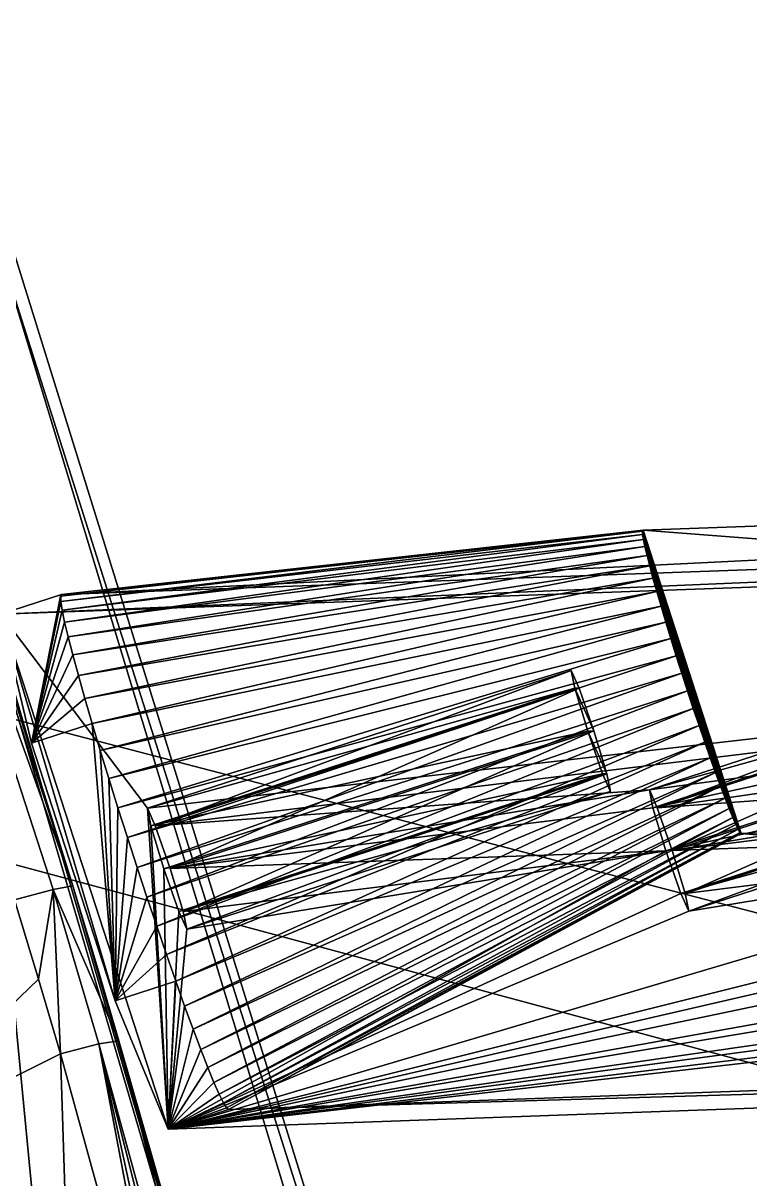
# Model space of a CAD drawing. Header units: millimetres. Extents: x -228 to 228, y -204 to 237.
# Drawn here: x 170.95 to 182.35, y -24.02 to -5.88 of the extents above; entities that cross this region are included whole.
import ezdxf

# ---------------------------------------------------------------- set-up
doc = ezdxf.new("R2010")
doc.units = ezdxf.units.MM
doc.header["$LTSCALE"] = 127.314815
for name, color, linetype in [('1354', 7, 'CONTINUOUS'), ('1355', 7, 'CONTINUOUS'), ('1385', 7, 'CONTINUOUS'), ('17', 7, 'CONTINUOUS'), ('2', 7, 'CONTINUOUS'), ('31', 7, 'CONTINUOUS'), ('566', 7, 'CONTINUOUS'), ('571', 7, 'CONTINUOUS'), ('582', 7, 'CONTINUOUS'), ('583', 7, 'CONTINUOUS'), ('7406', 7, 'CONTINUOUS'), ('7407', 7, 'CONTINUOUS'), ('7409', 7, 'CONTINUOUS'), ('7860', 7, 'CONTINUOUS'), ('7861', 7, 'CONTINUOUS'), ('7862', 7, 'CONTINUOUS'), ('7863', 7, 'CONTINUOUS'), ('7864', 7, 'CONTINUOUS'), ('7865', 7, 'CONTINUOUS'), ('7866', 7, 'CONTINUOUS'), ('7868', 7, 'CONTINUOUS'), ('7869', 7, 'CONTINUOUS'), ('7882', 7, 'CONTINUOUS'), ('7884', 7, 'CONTINUOUS'), ('7885', 7, 'CONTINUOUS'), ('7887', 7, 'CONTINUOUS')]:
    doc.layers.add(name, color=color, linetype=linetype)

msp = doc.modelspace()

# ---------------------------------------------------------------- linework, layer by layer
at = {"layer": '1354', "color": 5, "linetype": 'Continuous'}
for points in [[(173.548, -29.372, 1025.473), (171.535, -22.055, 1026.076), (172.136, -21.898, 1026.332), (173.548, -29.372, 1025.473)], [(172.453, -21.848, 1026.922), (176.581, -38.052, 1025.096), (172.136, -21.898, 1026.332), (172.453, -21.848, 1026.922)], [(176.581, -38.052, 1025.096), (176.219, -38.066, 1024.625), (172.136, -21.898, 1026.332), (176.581, -38.052, 1025.096)], [(175.663, -38.165, 1024.437), (173.548, -29.372, 1025.473), (172.136, -21.898, 1026.332), (175.663, -38.165, 1024.437)], [(176.219, -38.066, 1024.625), (175.663, -38.165, 1024.437), (172.136, -21.898, 1026.332), (176.219, -38.066, 1024.625)], [(172.453, -21.848, 1026.922), (174.47, -29.204, 1026.251), (176.581, -38.052, 1025.096), (172.453, -21.848, 1026.922)]]:
    msp.add_3dface(points, dxfattribs=at)
at = {"layer": '1355', "color": 5, "linetype": 'Continuous'}
for points in [[(171.189, -20.883, 1026.159), (170.816, -19.64, 1026.244), (171.42, -19.474, 1026.506), (171.189, -20.883, 1026.159)], [(171.535, -22.055, 1026.076), (171.189, -20.883, 1026.159), (171.42, -19.474, 1026.506), (171.535, -22.055, 1026.076)], [(171.732, -19.42, 1027.106), (172.453, -21.848, 1026.922), (171.42, -19.474, 1026.506), (171.732, -19.42, 1027.106)], [(172.453, -21.848, 1026.922), (172.136, -21.898, 1026.332), (171.42, -19.474, 1026.506), (172.453, -21.848, 1026.922)], [(172.136, -21.898, 1026.332), (171.535, -22.055, 1026.076), (171.42, -19.474, 1026.506), (172.136, -21.898, 1026.332)], [(171.732, -19.42, 1027.106), (172.106, -20.669, 1027.013), (172.453, -21.848, 1026.922), (171.732, -19.42, 1027.106)]]:
    msp.add_3dface(points, dxfattribs=at)
at = {"layer": '1385', "color": 5, "linetype": 'Continuous'}
for points in [[(168.514, -9.532, 1027.699), (171.732, -19.42, 1027.106), (168.213, -9.608, 1027.077), (168.514, -9.532, 1027.699)], [(171.732, -19.42, 1027.106), (171.42, -19.474, 1026.506), (168.213, -9.608, 1027.077), (171.732, -19.42, 1027.106)], [(171.42, -19.474, 1026.506), (170.816, -19.64, 1026.244), (168.213, -9.608, 1027.077), (171.42, -19.474, 1026.506)], [(168.514, -9.532, 1027.699), (170.282, -14.784, 1027.414), (171.732, -19.42, 1027.106), (168.514, -9.532, 1027.699)]]:
    msp.add_3dface(points, dxfattribs=at)
at = {"layer": '17', "color": 5, "linetype": 'Continuous'}
msp.add_3dface([(163.692, -48.663, 1029.234), (170.52, -9.273, 1029.234), (178.952, -37.049, 1026.799), (163.692, -48.663, 1029.234)], dxfattribs=at)
at = {"layer": '2', "color": 5, "linetype": 'Continuous'}
msp.add_3dface([(170.748, -9.285, 1031.221), (163.91, -48.728, 1031.221), (181.64, -44.35, 1027.062), (170.748, -9.285, 1031.221)], dxfattribs=at)
at = {"layer": '31', "color": 5, "linetype": 'Continuous'}
for points in [[(170.748, -9.285, 1031.221), (181.64, -44.35, 1027.062), (170.52, -9.273, 1029.234), (170.748, -9.285, 1031.221)], [(170.52, -9.273, 1029.234), (181.64, -44.35, 1027.062), (178.952, -37.049, 1026.799), (170.52, -9.273, 1029.234)]]:
    msp.add_3dface(points, dxfattribs=at)
at = {"layer": '566', "color": 5, "linetype": 'Continuous'}
for points in [[(172.48, -38.641, 1027.39), (170.09, -13.911, 1028.241), (170.429, -34.622, 1027.842), (172.48, -38.641, 1027.39)], [(170.09, -13.911, 1028.241), (172.48, -38.641, 1027.39), (176.51, -35.997, 1026.603), (170.09, -13.911, 1028.241)]]:
    msp.add_3dface(points, dxfattribs=at)
at = {"layer": '571', "color": 5, "linetype": 'Continuous'}
for points in [[(170.09, -13.911, 1028.241), (176.51, -35.997, 1026.603), (170.282, -14.784, 1027.414), (170.09, -13.911, 1028.241)], [(170.282, -14.784, 1027.414), (176.51, -35.997, 1026.603), (171.732, -19.42, 1027.106), (170.282, -14.784, 1027.414)], [(171.732, -19.42, 1027.106), (176.51, -35.997, 1026.603), (172.106, -20.669, 1027.013), (171.732, -19.42, 1027.106)], [(172.106, -20.669, 1027.013), (176.51, -35.997, 1026.603), (172.453, -21.848, 1026.922), (172.106, -20.669, 1027.013)], [(172.453, -21.848, 1026.922), (176.51, -35.997, 1026.603), (174.47, -29.204, 1026.251), (172.453, -21.848, 1026.922)]]:
    msp.add_3dface(points, dxfattribs=at)
at = {"layer": '582', "color": 5, "linetype": 'Continuous'}
for points in [[(170.816, -19.64, 1026.244), (171.189, -20.883, 1026.159), (168.286, -23.674, 1025.839), (170.816, -19.64, 1026.244)], [(171.189, -20.883, 1026.159), (171.535, -22.055, 1026.076), (168.286, -23.674, 1025.839), (171.189, -20.883, 1026.159)]]:
    msp.add_3dface(points, dxfattribs=at)
at = {"layer": '583', "color": 5, "linetype": 'Continuous'}
for points in [[(168.286, -23.674, 1025.839), (171.535, -22.055, 1026.076), (172.06, -38.387, 1024.427), (168.286, -23.674, 1025.839)], [(171.535, -22.055, 1026.076), (173.548, -29.372, 1025.473), (172.06, -38.387, 1024.427), (171.535, -22.055, 1026.076)], [(166.077, -24.753, 1025.533), (168.286, -23.674, 1025.839), (172.06, -38.387, 1024.427), (166.077, -24.753, 1025.533)]]:
    msp.add_3dface(points, dxfattribs=at)
at = {"layer": '7406', "color": 6, "linetype": 'Continuous'}
for points in [[(150.105, 29.785, 1025.993), (168.107, -16.104, 1024.198), (172.881, 32.169, 553.042), (150.105, 29.785, 1025.993)], [(168.107, -16.104, 1024.198), (192.955, -22.575, 553.043), (172.881, 32.169, 553.042), (168.107, -16.104, 1024.198)], [(192.955, -22.575, 553.043), (200.294, 21.058, 99.884), (172.881, 32.169, 553.042), (192.955, -22.575, 553.043)], [(192.955, -22.575, 553.043), (168.107, -16.104, 1024.198), (175.287, -39.219, 1021.79), (192.955, -22.575, 553.043)], [(178.881, -52.247, 1018.3), (192.955, -22.575, 553.043), (175.287, -39.219, 1021.79), (178.881, -52.247, 1018.3)], [(182.266, -65.126, 1009.887), (192.955, -22.575, 553.043), (178.881, -52.247, 1018.3), (182.266, -65.126, 1009.887)], [(184.314, -72.081, 996.439), (192.955, -22.575, 553.043), (182.266, -65.126, 1009.887), (184.314, -72.081, 996.439)]]:
    msp.add_3dface(points, dxfattribs=at)
at = {"layer": '7407', "color": 6, "linetype": 'Continuous'}
for points in [[(190.338, -24.345, 553.042), (165.452, -17.637, 1024.198), (170.333, 30.504, 553.04), (190.338, -24.345, 553.042)], [(190.338, -24.345, 553.042), (170.333, 30.504, 553.04), (205.656, -5.151, 115.837), (190.338, -24.345, 553.042)], [(175.191, -38.845, 956.043), (165.452, -17.637, 1024.198), (173.208, -31.84, 955.797), (175.191, -38.845, 956.043)], [(165.452, -17.637, 1024.198), (175.191, -38.845, 956.043), (172.603, -40.78, 1021.788), (165.452, -17.637, 1024.198)], [(173.208, -31.84, 955.797), (165.452, -17.637, 1024.198), (173.259, -31.753, 954.205), (173.208, -31.84, 955.797)], [(173.259, -31.753, 954.205), (165.452, -17.637, 1024.198), (190.338, -24.345, 553.042), (173.259, -31.753, 954.205)]]:
    msp.add_3dface(points, dxfattribs=at)
at = {"layer": '7409', "color": 6, "linetype": 'Continuous'}
for points in [[(168.107, -16.104, 1024.198), (165.452, -17.637, 1024.198), (172.603, -40.78, 1021.788), (168.107, -16.104, 1024.198)], [(175.287, -39.219, 1021.79), (168.107, -16.104, 1024.198), (172.603, -40.78, 1021.788), (175.287, -39.219, 1021.79)]]:
    msp.add_3dface(points, dxfattribs=at)
at = {"layer": '7860', "color": 191, "linetype": 'Continuous', "true_color": 0xba45ff}
for points in [[(172.899, -18.198, 991.397), (170.602, -15.153, 1018.573), (212.582, -13.643, 135.472), (172.899, -18.198, 991.397)], [(173.023, -18.475, 990.694), (172.899, -18.198, 991.397), (212.582, -13.643, 135.472), (173.023, -18.475, 990.694)], [(180.777, -17.914, 825.664), (173.023, -18.475, 990.694), (212.582, -13.643, 135.472), (180.777, -17.914, 825.664)], [(180.901, -18.192, 824.961), (180.777, -17.914, 825.664), (212.582, -13.643, 135.472), (180.901, -18.192, 824.961)], [(212.582, -13.643, 135.472), (188.655, -17.631, 659.931), (180.901, -18.192, 824.961), (212.582, -13.643, 135.472)], [(170.602, -15.153, 1018.573), (172.899, -18.198, 991.397), (173.224, -23.238, 1018.684), (170.602, -15.153, 1018.573)], [(171.083, -17.181, 1022.278), (170.602, -15.153, 1018.573), (172.394, -21.223, 1022.333), (171.083, -17.181, 1022.278)], [(172.394, -21.223, 1022.333), (170.602, -15.153, 1018.573), (173.224, -23.238, 1018.684), (172.394, -21.223, 1022.333)], [(181.133, -18.864, 824.678), (180.901, -18.192, 824.961), (188.655, -17.631, 659.931), (181.133, -18.864, 824.678)], [(188.712, -17.911, 660.641), (181.133, -18.864, 824.678), (188.655, -17.631, 659.931), (188.712, -17.911, 660.641)], [(173.255, -19.147, 990.411), (173.023, -18.475, 990.694), (180.777, -17.914, 825.664), (173.255, -19.147, 990.411)], [(180.834, -18.194, 826.374), (173.255, -19.147, 990.411), (180.777, -17.914, 825.664), (180.834, -18.194, 826.374)], [(188.916, -18.584, 660.943), (181.133, -18.864, 824.678), (188.712, -17.911, 660.641), (188.916, -18.584, 660.943)], [(172.899, -18.198, 991.397), (172.955, -18.478, 992.107), (173.224, -23.238, 1018.684), (172.899, -18.198, 991.397)], [(189.272, -19.533, 659.957), (196.795, -18.3, 495.211), (173.224, -23.238, 1018.684), (189.272, -19.533, 659.957)], [(196.795, -18.3, 495.211), (197.027, -18.973, 494.927), (173.224, -23.238, 1018.684), (196.795, -18.3, 495.211)], [(181.038, -18.867, 826.676), (173.255, -19.147, 990.411), (180.834, -18.194, 826.374), (181.038, -18.867, 826.676)], [(172.955, -18.478, 992.107), (173.16, -19.151, 992.408), (173.224, -23.238, 1018.684), (172.955, -18.478, 992.107)], [(205.029, -18.966, 328.492), (212.783, -18.406, 163.462), (173.224, -23.238, 1018.684), (205.029, -18.966, 328.492)], [(212.783, -18.406, 163.462), (212.907, -18.683, 162.76), (173.224, -23.238, 1018.684), (212.783, -18.406, 163.462)], [(181.394, -19.817, 825.69), (188.916, -18.584, 660.943), (173.224, -23.238, 1018.684), (181.394, -19.817, 825.69)], [(188.916, -18.584, 660.943), (189.148, -19.256, 660.66), (173.224, -23.238, 1018.684), (188.916, -18.584, 660.943)], [(181.337, -19.537, 824.98), (181.133, -18.864, 824.678), (188.916, -18.584, 660.943), (181.337, -19.537, 824.98)], [(181.394, -19.817, 825.69), (181.337, -19.537, 824.98), (188.916, -18.584, 660.943), (181.394, -19.817, 825.69)], [(173.224, -23.238, 1018.684), (212.907, -18.683, 162.76), (215.204, -21.728, 135.583), (173.224, -23.238, 1018.684)], [(173.224, -23.238, 1018.684), (197.151, -19.25, 494.225), (204.905, -18.689, 329.195), (173.224, -23.238, 1018.684)], [(204.905, -18.689, 329.195), (205.029, -18.966, 328.492), (173.224, -23.238, 1018.684), (204.905, -18.689, 329.195)], [(173.516, -20.1, 991.423), (181.038, -18.867, 826.676), (173.224, -23.238, 1018.684), (173.516, -20.1, 991.423)], [(181.038, -18.867, 826.676), (181.27, -19.539, 826.392), (173.224, -23.238, 1018.684), (181.038, -18.867, 826.676)], [(197.027, -18.973, 494.927), (197.151, -19.25, 494.225), (173.224, -23.238, 1018.684), (197.027, -18.973, 494.927)], [(173.459, -19.82, 990.713), (173.255, -19.147, 990.411), (181.038, -18.867, 826.676), (173.459, -19.82, 990.713)], [(173.516, -20.1, 991.423), (173.459, -19.82, 990.713), (181.038, -18.867, 826.676), (173.516, -20.1, 991.423)], [(173.16, -19.151, 992.408), (173.392, -19.823, 992.125), (173.224, -23.238, 1018.684), (173.16, -19.151, 992.408)], [(189.148, -19.256, 660.66), (189.272, -19.533, 659.957), (173.224, -23.238, 1018.684), (189.148, -19.256, 660.66)], [(181.27, -19.539, 826.392), (181.394, -19.817, 825.69), (173.224, -23.238, 1018.684), (181.27, -19.539, 826.392)], [(173.392, -19.823, 992.125), (173.516, -20.1, 991.423), (173.224, -23.238, 1018.684), (173.392, -19.823, 992.125)]]:
    msp.add_3dface(points, dxfattribs=at)
at = {"layer": '7861', "color": 191, "linetype": 'Continuous', "true_color": 0xba45ff}
for points in [[(212.582, -13.643, 135.472), (170.602, -15.153, 1018.573), (213.532, -13.334, 135.518), (212.582, -13.643, 135.472)], [(213.532, -13.334, 135.518), (170.602, -15.153, 1018.573), (171.552, -14.844, 1018.619), (213.532, -13.334, 135.518)]]:
    msp.add_3dface(points, dxfattribs=at)
at = {"layer": '7862', "color": 191, "linetype": 'Continuous', "true_color": 0xba45ff}
for points in [[(221.826, -12.359, 144.673), (180.678, -13.839, 1010.295), (223.369, -17.114, 144.739), (221.826, -12.359, 144.673)], [(180.669, -13.855, 1010.585), (182.22, -18.595, 1010.36), (180.678, -13.839, 1010.295), (180.669, -13.855, 1010.585)], [(182.201, -18.579, 1010.65), (182.22, -18.595, 1010.36), (180.669, -13.855, 1010.585), (182.201, -18.579, 1010.65)], [(180.671, -13.904, 1010.871), (182.201, -18.579, 1010.65), (180.669, -13.855, 1010.585), (180.671, -13.904, 1010.871)], [(182.172, -18.531, 1010.935), (182.201, -18.579, 1010.65), (180.671, -13.904, 1010.871), (182.172, -18.531, 1010.935)], [(180.684, -13.984, 1011.151), (182.172, -18.531, 1010.935), (180.671, -13.904, 1010.871), (180.684, -13.984, 1011.151)], [(180.678, -13.839, 1010.295), (182.22, -18.595, 1010.36), (223.369, -17.114, 144.739), (180.678, -13.839, 1010.295)], [(182.133, -18.453, 1011.212), (182.172, -18.531, 1010.935), (180.684, -13.984, 1011.151), (182.133, -18.453, 1011.212)], [(180.707, -14.094, 1011.419), (182.133, -18.453, 1011.212), (180.684, -13.984, 1011.151), (180.707, -14.094, 1011.419)], [(182.085, -18.344, 1011.477), (182.133, -18.453, 1011.212), (180.707, -14.094, 1011.419), (182.085, -18.344, 1011.477)], [(180.74, -14.232, 1011.672), (182.085, -18.344, 1011.477), (180.707, -14.094, 1011.419), (180.74, -14.232, 1011.672)], [(182.028, -18.206, 1011.727), (182.085, -18.344, 1011.477), (180.74, -14.232, 1011.672), (182.028, -18.206, 1011.727)], [(180.782, -14.398, 1011.908), (182.028, -18.206, 1011.727), (180.74, -14.232, 1011.672), (180.782, -14.398, 1011.908)], [(181.964, -18.041, 1011.957), (182.028, -18.206, 1011.727), (180.782, -14.398, 1011.908), (181.964, -18.041, 1011.957)], [(180.834, -14.588, 1012.121), (181.964, -18.041, 1011.957), (180.782, -14.398, 1011.908), (180.834, -14.588, 1012.121)], [(181.892, -17.852, 1012.166), (181.964, -18.041, 1011.957), (180.834, -14.588, 1012.121), (181.892, -17.852, 1012.166)], [(180.893, -14.8, 1012.311), (181.892, -17.852, 1012.166), (180.834, -14.588, 1012.121), (180.893, -14.8, 1012.311)], [(181.814, -17.64, 1012.35), (181.892, -17.852, 1012.166), (180.893, -14.8, 1012.311), (181.814, -17.64, 1012.35)], [(180.961, -15.032, 1012.474), (181.814, -17.64, 1012.35), (180.893, -14.8, 1012.311), (180.961, -15.032, 1012.474)], [(181.732, -17.409, 1012.506), (181.814, -17.64, 1012.35), (180.961, -15.032, 1012.474), (181.732, -17.409, 1012.506)], [(181.035, -15.279, 1012.607), (181.732, -17.409, 1012.506), (180.961, -15.032, 1012.474), (181.035, -15.279, 1012.607)], [(181.646, -17.162, 1012.633), (181.732, -17.409, 1012.506), (181.035, -15.279, 1012.607), (181.646, -17.162, 1012.633)], [(181.114, -15.539, 1012.71), (181.646, -17.162, 1012.633), (181.035, -15.279, 1012.607), (181.114, -15.539, 1012.71)], [(181.557, -16.903, 1012.729), (181.646, -17.162, 1012.633), (181.114, -15.539, 1012.71), (181.557, -16.903, 1012.729)], [(181.198, -15.808, 1012.781), (181.557, -16.903, 1012.729), (181.114, -15.539, 1012.71), (181.198, -15.808, 1012.781)], [(181.466, -16.634, 1012.792), (181.557, -16.903, 1012.729), (181.198, -15.808, 1012.781), (181.466, -16.634, 1012.792)], [(181.286, -16.083, 1012.818), (181.466, -16.634, 1012.792), (181.198, -15.808, 1012.781), (181.286, -16.083, 1012.818)], [(181.376, -16.359, 1012.822), (181.466, -16.634, 1012.792), (181.286, -16.083, 1012.818), (181.376, -16.359, 1012.822)]]:
    msp.add_3dface(points, dxfattribs=at)
at = {"layer": '7863', "color": 191, "linetype": 'Continuous', "true_color": 0xba45ff}
for points in [[(174.174, -22.929, 1018.73), (215.204, -21.728, 135.583), (216.154, -21.419, 135.628), (174.174, -22.929, 1018.73)], [(173.224, -23.238, 1018.684), (215.204, -21.728, 135.583), (174.174, -22.929, 1018.73), (173.224, -23.238, 1018.684)]]:
    msp.add_3dface(points, dxfattribs=at)
at = {"layer": '7864', "color": 191, "linetype": 'Continuous', "true_color": 0xba45ff}
for points in [[(179.549, -16.037, 991.716), (179.673, -16.314, 991.014), (179.606, -16.316, 992.427), (179.549, -16.037, 991.716)], [(179.673, -16.314, 991.014), (179.905, -16.986, 990.731), (179.606, -16.316, 992.427), (179.673, -16.314, 991.014)], [(179.905, -16.986, 990.731), (179.81, -16.99, 992.728), (179.606, -16.316, 992.427), (179.905, -16.986, 990.731)], [(180.109, -17.659, 991.032), (179.81, -16.99, 992.728), (179.905, -16.986, 990.731), (180.109, -17.659, 991.032)], [(180.042, -17.662, 992.445), (179.81, -16.99, 992.728), (180.109, -17.659, 991.032), (180.042, -17.662, 992.445)], [(180.166, -17.939, 991.742), (180.042, -17.662, 992.445), (180.109, -17.659, 991.032), (180.166, -17.939, 991.742)]]:
    msp.add_3dface(points, dxfattribs=at)
at = {"layer": '7865', "color": 191, "linetype": 'Continuous', "true_color": 0xba45ff}
for points in [[(173.16, -19.151, 992.408), (179.81, -16.99, 992.728), (180.042, -17.662, 992.445), (173.16, -19.151, 992.408)], [(173.255, -19.147, 990.411), (173.459, -19.82, 990.713), (179.905, -16.986, 990.731), (173.255, -19.147, 990.411)], [(173.459, -19.82, 990.713), (180.109, -17.659, 991.032), (179.905, -16.986, 990.731), (173.459, -19.82, 990.713)], [(173.392, -19.823, 992.125), (173.16, -19.151, 992.408), (180.042, -17.662, 992.445), (173.392, -19.823, 992.125)], [(173.392, -19.823, 992.125), (180.042, -17.662, 992.445), (180.166, -17.939, 991.742), (173.392, -19.823, 992.125)], [(173.459, -19.82, 990.713), (173.516, -20.1, 991.423), (180.109, -17.659, 991.032), (173.459, -19.82, 990.713)], [(173.516, -20.1, 991.423), (180.166, -17.939, 991.742), (180.109, -17.659, 991.032), (173.516, -20.1, 991.423)], [(173.516, -20.1, 991.423), (173.392, -19.823, 992.125), (180.166, -17.939, 991.742), (173.516, -20.1, 991.423)]]:
    msp.add_3dface(points, dxfattribs=at)
at = {"layer": '7866', "color": 191, "linetype": 'Continuous', "true_color": 0xba45ff}
for points in [[(172.899, -18.198, 991.397), (173.023, -18.475, 990.694), (179.549, -16.037, 991.716), (172.899, -18.198, 991.397)], [(172.899, -18.198, 991.397), (179.549, -16.037, 991.716), (179.606, -16.316, 992.427), (172.899, -18.198, 991.397)], [(173.023, -18.475, 990.694), (179.673, -16.314, 991.014), (179.549, -16.037, 991.716), (173.023, -18.475, 990.694)], [(172.955, -18.478, 992.107), (172.899, -18.198, 991.397), (179.606, -16.316, 992.427), (172.955, -18.478, 992.107)], [(179.81, -16.99, 992.728), (172.955, -18.478, 992.107), (179.606, -16.316, 992.427), (179.81, -16.99, 992.728)], [(173.023, -18.475, 990.694), (173.255, -19.147, 990.411), (179.673, -16.314, 991.014), (173.023, -18.475, 990.694)], [(173.255, -19.147, 990.411), (179.905, -16.986, 990.731), (179.673, -16.314, 991.014), (173.255, -19.147, 990.411)], [(173.16, -19.151, 992.408), (172.955, -18.478, 992.107), (179.81, -16.99, 992.728), (173.16, -19.151, 992.408)]]:
    msp.add_3dface(points, dxfattribs=at)
at = {"layer": '7868', "color": 191, "linetype": 'Continuous', "true_color": 0xba45ff}
for points in [[(181.038, -18.867, 826.676), (187.688, -16.706, 826.996), (187.92, -17.378, 826.712), (181.038, -18.867, 826.676)], [(181.133, -18.864, 824.678), (181.337, -19.537, 824.98), (187.783, -16.703, 824.998), (181.133, -18.864, 824.678)], [(181.337, -19.537, 824.98), (187.987, -17.376, 825.3), (187.783, -16.703, 824.998), (181.337, -19.537, 824.98)], [(181.27, -19.539, 826.392), (181.038, -18.867, 826.676), (187.92, -17.378, 826.712), (181.27, -19.539, 826.392)], [(181.27, -19.539, 826.392), (187.92, -17.378, 826.712), (188.044, -17.656, 826.01), (181.27, -19.539, 826.392)], [(181.337, -19.537, 824.98), (181.394, -19.817, 825.69), (187.987, -17.376, 825.3), (181.337, -19.537, 824.98)], [(181.394, -19.817, 825.69), (188.044, -17.656, 826.01), (187.987, -17.376, 825.3), (181.394, -19.817, 825.69)], [(181.394, -19.817, 825.69), (181.27, -19.539, 826.392), (188.044, -17.656, 826.01), (181.394, -19.817, 825.69)]]:
    msp.add_3dface(points, dxfattribs=at)
at = {"layer": '7869', "color": 191, "linetype": 'Continuous', "true_color": 0xba45ff}
for points in [[(180.777, -17.914, 825.664), (180.901, -18.192, 824.961), (187.427, -15.753, 825.984), (180.777, -17.914, 825.664)], [(180.777, -17.914, 825.664), (187.427, -15.753, 825.984), (187.484, -16.033, 826.694), (180.777, -17.914, 825.664)], [(180.901, -18.192, 824.961), (187.551, -16.031, 825.281), (187.427, -15.753, 825.984), (180.901, -18.192, 824.961)], [(180.834, -18.194, 826.374), (180.777, -17.914, 825.664), (187.484, -16.033, 826.694), (180.834, -18.194, 826.374)], [(187.688, -16.706, 826.996), (180.834, -18.194, 826.374), (187.484, -16.033, 826.694), (187.688, -16.706, 826.996)], [(180.901, -18.192, 824.961), (181.133, -18.864, 824.678), (187.551, -16.031, 825.281), (180.901, -18.192, 824.961)], [(181.133, -18.864, 824.678), (187.783, -16.703, 824.998), (187.551, -16.031, 825.281), (181.133, -18.864, 824.678)], [(181.038, -18.867, 826.676), (180.834, -18.194, 826.374), (187.688, -16.706, 826.996), (181.038, -18.867, 826.676)]]:
    msp.add_3dface(points, dxfattribs=at)
at = {"layer": '7882', "color": 191, "linetype": 'Continuous', "true_color": 0xba45ff}
for points in [[(170.602, -15.153, 1018.573), (171.083, -17.181, 1022.278), (171.552, -14.844, 1018.619), (170.602, -15.153, 1018.573)], [(171.552, -14.844, 1018.619), (171.083, -17.181, 1022.278), (171.538, -14.873, 1019.112), (171.552, -14.844, 1018.619)], [(171.538, -14.873, 1019.112), (171.083, -17.181, 1022.278), (171.541, -14.955, 1019.6), (171.538, -14.873, 1019.112)], [(171.541, -14.955, 1019.6), (171.083, -17.181, 1022.278), (171.562, -15.091, 1020.074), (171.541, -14.955, 1019.6)], [(171.562, -15.091, 1020.074), (171.083, -17.181, 1022.278), (171.601, -15.278, 1020.53), (171.562, -15.091, 1020.074)], [(171.601, -15.278, 1020.53), (171.083, -17.181, 1022.278), (171.657, -15.513, 1020.961), (171.601, -15.278, 1020.53)], [(171.657, -15.513, 1020.961), (171.083, -17.181, 1022.278), (171.729, -15.795, 1021.361), (171.657, -15.513, 1020.961)], [(171.729, -15.795, 1021.361), (171.083, -17.181, 1022.278), (171.817, -16.118, 1021.724), (171.729, -15.795, 1021.361)], [(171.817, -16.118, 1021.724), (171.083, -17.181, 1022.278), (171.919, -16.479, 1022.047), (171.817, -16.118, 1021.724)], [(171.919, -16.479, 1022.047), (171.083, -17.181, 1022.278), (172.033, -16.872, 1022.323), (171.919, -16.479, 1022.047)], [(171.083, -17.181, 1022.278), (172.394, -21.223, 1022.333), (172.033, -16.872, 1022.323), (171.083, -17.181, 1022.278)], [(172.033, -16.872, 1022.323), (172.394, -21.223, 1022.333), (172.159, -17.292, 1022.551), (172.033, -16.872, 1022.323)], [(172.159, -17.292, 1022.551), (172.394, -21.223, 1022.333), (172.294, -17.734, 1022.725), (172.159, -17.292, 1022.551)], [(172.294, -17.734, 1022.725), (172.394, -21.223, 1022.333), (172.437, -18.192, 1022.846), (172.294, -17.734, 1022.725)], [(172.437, -18.192, 1022.846), (172.394, -21.223, 1022.333), (172.586, -18.659, 1022.909), (172.437, -18.192, 1022.846)], [(172.586, -18.659, 1022.909), (172.394, -21.223, 1022.333), (172.738, -19.129, 1022.916), (172.586, -18.659, 1022.909)], [(172.738, -19.129, 1022.916), (172.394, -21.223, 1022.333), (172.892, -19.596, 1022.865), (172.738, -19.129, 1022.916)], [(172.892, -19.596, 1022.865), (172.394, -21.223, 1022.333), (173.046, -20.053, 1022.757), (172.892, -19.596, 1022.865)], [(173.046, -20.053, 1022.757), (172.394, -21.223, 1022.333), (173.197, -20.495, 1022.594), (173.046, -20.053, 1022.757)], [(173.197, -20.495, 1022.594), (172.394, -21.223, 1022.333), (173.344, -20.914, 1022.379), (173.197, -20.495, 1022.594)], [(172.394, -21.223, 1022.333), (173.224, -23.238, 1018.684), (173.344, -20.914, 1022.379), (172.394, -21.223, 1022.333)], [(173.344, -20.914, 1022.379), (173.224, -23.238, 1018.684), (173.484, -21.306, 1022.113), (173.344, -20.914, 1022.379)], [(173.484, -21.306, 1022.113), (173.224, -23.238, 1018.684), (173.616, -21.666, 1021.8), (173.484, -21.306, 1022.113)], [(173.616, -21.666, 1021.8), (173.224, -23.238, 1018.684), (173.738, -21.988, 1021.446), (173.616, -21.666, 1021.8)], [(173.738, -21.988, 1021.446), (173.224, -23.238, 1018.684), (173.848, -22.268, 1021.054), (173.738, -21.988, 1021.446)], [(173.848, -22.268, 1021.054), (173.224, -23.238, 1018.684), (173.944, -22.502, 1020.629), (173.848, -22.268, 1021.054)], [(173.944, -22.502, 1020.629), (173.224, -23.238, 1018.684), (174.026, -22.688, 1020.179), (173.944, -22.502, 1020.629)], [(174.026, -22.688, 1020.179), (173.224, -23.238, 1018.684), (174.092, -22.822, 1019.707), (174.026, -22.688, 1020.179)], [(174.092, -22.822, 1019.707), (173.224, -23.238, 1018.684), (174.142, -22.903, 1019.222), (174.092, -22.822, 1019.707)], [(173.224, -23.238, 1018.684), (174.174, -22.929, 1018.73), (174.142, -22.903, 1019.222), (173.224, -23.238, 1018.684)]]:
    msp.add_3dface(points, dxfattribs=at)
at = {"layer": '7884', "color": 191, "linetype": 'Continuous', "true_color": 0xba45ff}
for points in [[(213.532, -13.334, 135.518), (171.552, -14.844, 1018.619), (221.826, -12.359, 144.673), (213.532, -13.334, 135.518)], [(171.552, -14.844, 1018.619), (180.678, -13.839, 1010.295), (221.826, -12.359, 144.673), (171.552, -14.844, 1018.619)]]:
    msp.add_3dface(points, dxfattribs=at)
at = {"layer": '7885', "color": 191, "linetype": 'Continuous', "true_color": 0xba45ff}
for points in [[(223.369, -17.114, 144.739), (182.22, -18.595, 1010.36), (216.154, -21.419, 135.628), (223.369, -17.114, 144.739)], [(182.22, -18.595, 1010.36), (174.174, -22.929, 1018.73), (216.154, -21.419, 135.628), (182.22, -18.595, 1010.36)]]:
    msp.add_3dface(points, dxfattribs=at)
at = {"layer": '7887', "color": 191, "linetype": 'Continuous', "true_color": 0xba45ff}
for points in [[(180.678, -13.839, 1010.295), (171.552, -14.844, 1018.619), (171.538, -14.873, 1019.112), (180.678, -13.839, 1010.295)], [(180.669, -13.855, 1010.585), (180.678, -13.839, 1010.295), (171.538, -14.873, 1019.112), (180.669, -13.855, 1010.585)], [(180.669, -13.855, 1010.585), (171.538, -14.873, 1019.112), (171.541, -14.955, 1019.6), (180.669, -13.855, 1010.585)], [(180.671, -13.904, 1010.871), (180.669, -13.855, 1010.585), (171.541, -14.955, 1019.6), (180.671, -13.904, 1010.871)], [(180.671, -13.904, 1010.871), (171.541, -14.955, 1019.6), (171.562, -15.091, 1020.074), (180.671, -13.904, 1010.871)], [(180.684, -13.984, 1011.151), (180.671, -13.904, 1010.871), (171.562, -15.091, 1020.074), (180.684, -13.984, 1011.151)], [(180.684, -13.984, 1011.151), (171.562, -15.091, 1020.074), (171.601, -15.278, 1020.53), (180.684, -13.984, 1011.151)], [(180.707, -14.094, 1011.419), (180.684, -13.984, 1011.151), (171.601, -15.278, 1020.53), (180.707, -14.094, 1011.419)], [(180.707, -14.094, 1011.419), (171.601, -15.278, 1020.53), (171.657, -15.513, 1020.961), (180.707, -14.094, 1011.419)], [(180.74, -14.232, 1011.672), (180.707, -14.094, 1011.419), (171.657, -15.513, 1020.961), (180.74, -14.232, 1011.672)], [(180.74, -14.232, 1011.672), (171.657, -15.513, 1020.961), (171.729, -15.795, 1021.361), (180.74, -14.232, 1011.672)], [(180.782, -14.398, 1011.908), (180.74, -14.232, 1011.672), (171.729, -15.795, 1021.361), (180.782, -14.398, 1011.908)], [(180.782, -14.398, 1011.908), (171.729, -15.795, 1021.361), (171.817, -16.118, 1021.724), (180.782, -14.398, 1011.908)], [(180.834, -14.588, 1012.121), (180.782, -14.398, 1011.908), (171.817, -16.118, 1021.724), (180.834, -14.588, 1012.121)], [(180.834, -14.588, 1012.121), (171.817, -16.118, 1021.724), (171.919, -16.479, 1022.047), (180.834, -14.588, 1012.121)], [(180.893, -14.8, 1012.311), (180.834, -14.588, 1012.121), (171.919, -16.479, 1022.047), (180.893, -14.8, 1012.311)], [(180.893, -14.8, 1012.311), (171.919, -16.479, 1022.047), (172.033, -16.872, 1022.323), (180.893, -14.8, 1012.311)], [(180.961, -15.032, 1012.474), (180.893, -14.8, 1012.311), (172.033, -16.872, 1022.323), (180.961, -15.032, 1012.474)], [(180.961, -15.032, 1012.474), (172.033, -16.872, 1022.323), (172.159, -17.292, 1022.551), (180.961, -15.032, 1012.474)], [(181.035, -15.279, 1012.607), (180.961, -15.032, 1012.474), (172.159, -17.292, 1022.551), (181.035, -15.279, 1012.607)], [(181.035, -15.279, 1012.607), (172.159, -17.292, 1022.551), (172.294, -17.734, 1022.725), (181.035, -15.279, 1012.607)], [(181.114, -15.539, 1012.71), (181.035, -15.279, 1012.607), (172.294, -17.734, 1022.725), (181.114, -15.539, 1012.71)], [(181.114, -15.539, 1012.71), (172.294, -17.734, 1022.725), (172.437, -18.192, 1022.846), (181.114, -15.539, 1012.71)], [(181.198, -15.808, 1012.781), (181.114, -15.539, 1012.71), (172.437, -18.192, 1022.846), (181.198, -15.808, 1012.781)], [(181.198, -15.808, 1012.781), (172.437, -18.192, 1022.846), (172.586, -18.659, 1022.909), (181.198, -15.808, 1012.781)], [(181.286, -16.083, 1012.818), (181.198, -15.808, 1012.781), (172.586, -18.659, 1022.909), (181.286, -16.083, 1012.818)], [(181.286, -16.083, 1012.818), (172.586, -18.659, 1022.909), (172.738, -19.129, 1022.916), (181.286, -16.083, 1012.818)], [(181.376, -16.359, 1012.822), (181.286, -16.083, 1012.818), (172.738, -19.129, 1022.916), (181.376, -16.359, 1012.822)], [(181.376, -16.359, 1012.822), (172.738, -19.129, 1022.916), (172.892, -19.596, 1022.865), (181.376, -16.359, 1012.822)], [(181.466, -16.634, 1012.792), (181.376, -16.359, 1012.822), (172.892, -19.596, 1022.865), (181.466, -16.634, 1012.792)], [(181.466, -16.634, 1012.792), (172.892, -19.596, 1022.865), (173.046, -20.053, 1022.757), (181.466, -16.634, 1012.792)], [(181.557, -16.903, 1012.729), (181.466, -16.634, 1012.792), (173.046, -20.053, 1022.757), (181.557, -16.903, 1012.729)], [(181.557, -16.903, 1012.729), (173.046, -20.053, 1022.757), (173.197, -20.495, 1022.594), (181.557, -16.903, 1012.729)], [(181.646, -17.162, 1012.633), (181.557, -16.903, 1012.729), (173.197, -20.495, 1022.594), (181.646, -17.162, 1012.633)], [(181.646, -17.162, 1012.633), (173.197, -20.495, 1022.594), (173.344, -20.914, 1022.379), (181.646, -17.162, 1012.633)], [(181.732, -17.409, 1012.506), (181.646, -17.162, 1012.633), (173.344, -20.914, 1022.379), (181.732, -17.409, 1012.506)], [(181.732, -17.409, 1012.506), (173.344, -20.914, 1022.379), (173.484, -21.306, 1022.113), (181.732, -17.409, 1012.506)], [(181.814, -17.64, 1012.35), (181.732, -17.409, 1012.506), (173.484, -21.306, 1022.113), (181.814, -17.64, 1012.35)], [(181.814, -17.64, 1012.35), (173.484, -21.306, 1022.113), (173.616, -21.666, 1021.8), (181.814, -17.64, 1012.35)], [(181.892, -17.852, 1012.166), (181.814, -17.64, 1012.35), (173.616, -21.666, 1021.8), (181.892, -17.852, 1012.166)], [(181.892, -17.852, 1012.166), (173.616, -21.666, 1021.8), (173.738, -21.988, 1021.446), (181.892, -17.852, 1012.166)], [(181.964, -18.041, 1011.957), (181.892, -17.852, 1012.166), (173.738, -21.988, 1021.446), (181.964, -18.041, 1011.957)], [(181.964, -18.041, 1011.957), (173.738, -21.988, 1021.446), (173.848, -22.268, 1021.054), (181.964, -18.041, 1011.957)], [(182.028, -18.206, 1011.727), (181.964, -18.041, 1011.957), (173.848, -22.268, 1021.054), (182.028, -18.206, 1011.727)], [(182.028, -18.206, 1011.727), (173.848, -22.268, 1021.054), (173.944, -22.502, 1020.629), (182.028, -18.206, 1011.727)], [(182.085, -18.344, 1011.477), (182.028, -18.206, 1011.727), (173.944, -22.502, 1020.629), (182.085, -18.344, 1011.477)], [(182.085, -18.344, 1011.477), (173.944, -22.502, 1020.629), (174.026, -22.688, 1020.179), (182.085, -18.344, 1011.477)], [(182.133, -18.453, 1011.212), (182.085, -18.344, 1011.477), (174.026, -22.688, 1020.179), (182.133, -18.453, 1011.212)], [(182.133, -18.453, 1011.212), (174.026, -22.688, 1020.179), (174.092, -22.822, 1019.707), (182.133, -18.453, 1011.212)], [(182.172, -18.531, 1010.935), (182.133, -18.453, 1011.212), (174.092, -22.822, 1019.707), (182.172, -18.531, 1010.935)], [(182.172, -18.531, 1010.935), (174.092, -22.822, 1019.707), (174.142, -22.903, 1019.222), (182.172, -18.531, 1010.935)], [(182.201, -18.579, 1010.65), (182.172, -18.531, 1010.935), (174.142, -22.903, 1019.222), (182.201, -18.579, 1010.65)], [(174.174, -22.929, 1018.73), (182.201, -18.579, 1010.65), (174.142, -22.903, 1019.222), (174.174, -22.929, 1018.73)], [(182.22, -18.595, 1010.36), (182.201, -18.579, 1010.65), (174.174, -22.929, 1018.73), (182.22, -18.595, 1010.36)]]:
    msp.add_3dface(points, dxfattribs=at)

doc.saveas('drawing.dxf')
